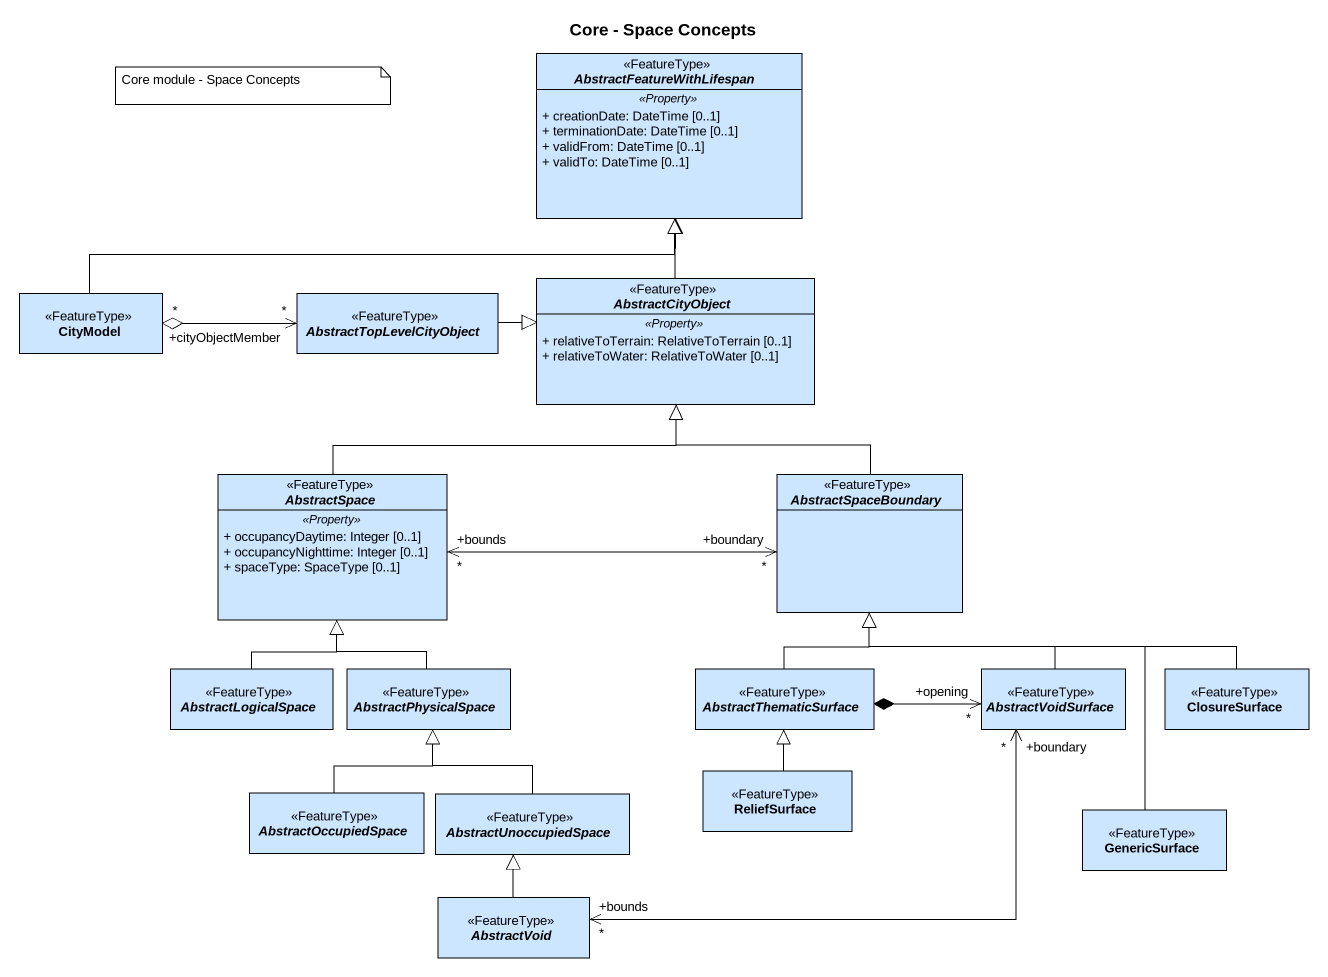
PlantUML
@startuml
title Core - Space Concepts
hide circle
hide empty members
skinparam classAttributeIconSize 0
abstract class AbstractFeatureWithLifespan <<FeatureType>> #CCE6FF {
  .. <<Property>> ..
  + creationDate: DateTime [0..1]
  + terminationDate: DateTime [0..1]
  + validFrom: DateTime [0..1]
  + validTo: DateTime [0..1]
}
class CityModel <<FeatureType>> #CCE6FF
abstract class AbstractTopLevelCityObject <<FeatureType>> #CCE6FF
abstract class AbstractCityObject <<FeatureType>> #CCE6FF {
  .. <<Property>> ..
  + relativeToTerrain: RelativeToTerrain [0..1]
  + relativeToWater: RelativeToWater [0..1]
}
abstract class AbstractSpace <<FeatureType>> #CCE6FF {
  .. <<Property>> ..
  + occupancyDaytime: Integer [0..1]
  + occupancyNighttime: Integer [0..1]
  + spaceType: SpaceType [0..1]
}
abstract class AbstractSpaceBoundary <<FeatureType>> #CCE6FF
abstract class AbstractLogicalSpace <<FeatureType>> #CCE6FF
abstract class AbstractPhysicalSpace <<FeatureType>> #CCE6FF
abstract class AbstractThematicSurface <<FeatureType>> #CCE6FF
abstract class AbstractVoidSurface <<FeatureType>> #CCE6FF
class ClosureSurface <<FeatureType>> #CCE6FF
abstract class AbstractOccupiedSpace <<FeatureType>> #CCE6FF
abstract class AbstractUnoccupiedSpace <<FeatureType>> #CCE6FF
class ReliefSurface <<FeatureType>> #CCE6FF
class GenericSurface <<FeatureType>> #CCE6FF
abstract class AbstractVoid <<FeatureType>> #CCE6FF
CityModel -right-|> AbstractFeatureWithLifespan
CityModel "*" o-right-> "+cityObjectMember\n*" AbstractTopLevelCityObject
AbstractTopLevelCityObject -right-|> AbstractCityObject
AbstractCityObject -up-|> AbstractFeatureWithLifespan
AbstractSpace -right-|> AbstractCityObject
AbstractSpace "+bounds\n*" <-right-> "+boundary\n*" AbstractSpaceBoundary
AbstractSpaceBoundary -up-|> AbstractCityObject
AbstractLogicalSpace -up-|> AbstractSpace
AbstractPhysicalSpace -up-|> AbstractSpace
AbstractThematicSurface -up-|> AbstractSpaceBoundary
AbstractThematicSurface *-right-> "+opening\n*" AbstractVoidSurface
AbstractVoidSurface -up-|> AbstractSpaceBoundary
ClosureSurface -left-|> AbstractSpaceBoundary
AbstractOccupiedSpace -up-|> AbstractPhysicalSpace
AbstractUnoccupiedSpace -up-|> AbstractPhysicalSpace
ReliefSurface -up-|> AbstractThematicSurface
GenericSurface -up-|> AbstractSpaceBoundary
AbstractVoid "+bounds\n*" <-right-> "+boundary\n*" AbstractVoidSurface
AbstractVoid -up-|> AbstractUnoccupiedSpace
note as N1
  Core module - Space Concepts
end note
@enduml
